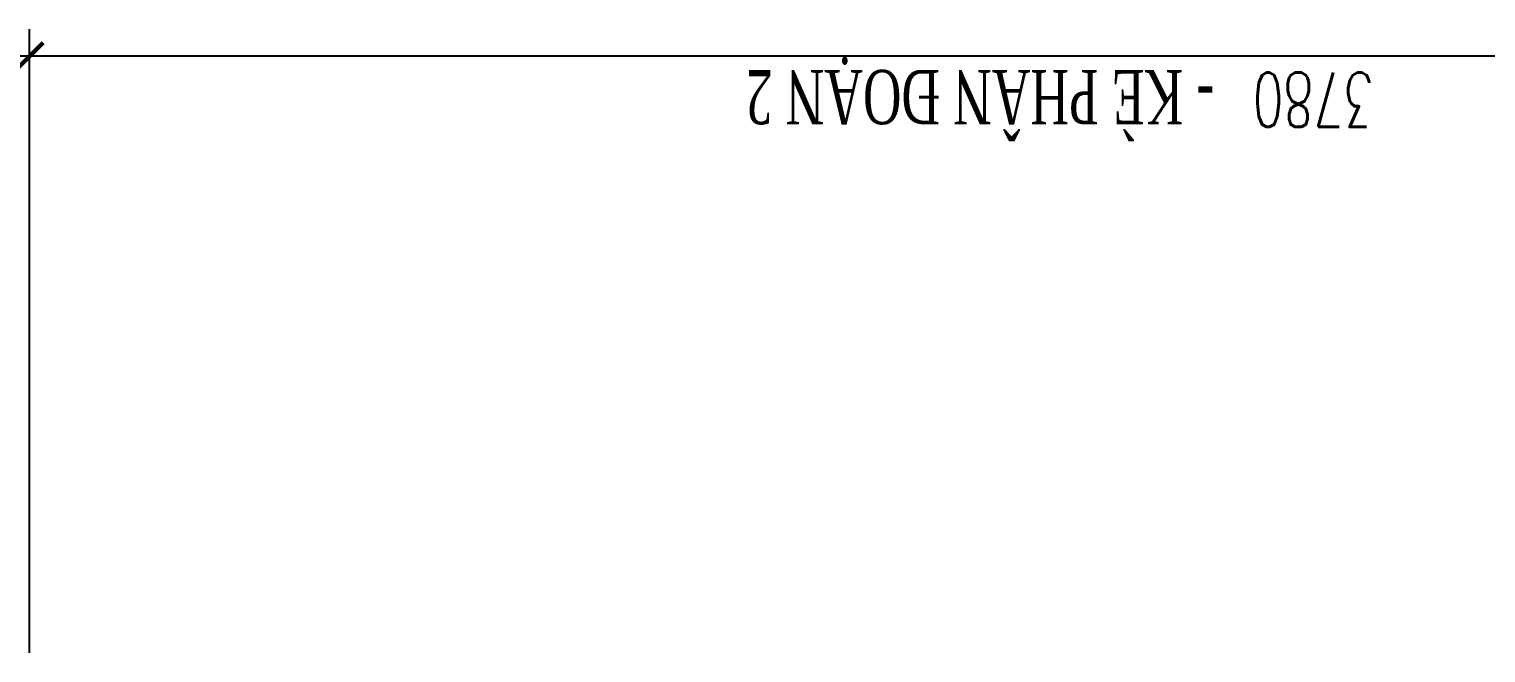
# Model space of a CAD drawing. Extents: x -57534 to 10615, y -13723 to 96319.
# Drawn here: x -13610 to -11465, y 51582 to 52500 of the extents above; entities that cross this region are included whole.
import ezdxf

# ---------------------------------------------------------------- set-up
doc = ezdxf.new("R2010")
doc.units = 0
doc.header["$LTSCALE"] = 5
doc.header["$MEASUREMENT"] = 0
doc.layers.get('0').update_dxf_attribs({"linetype": 'CONTINUOUS'})
doc.layers.get('DEFPOINTS').update_dxf_attribs({"linetype": 'CONTINUOUS'})
doc.layers.add('DIMENSION', color=4, linetype='CONTINUOUS')
doc.layers.add('TEXT', color=3, linetype='CONTINUOUS')
doc.styles.add('DIM', font='romans.shx', dxfattribs={"width": 0.65})
doc.styles.add('THUONG', font='vntimeh.shx', dxfattribs={"width": 0.65})
doc.dimstyles.new('400.Ph', dxfattribs={"dimscale": 400, "dimtxt": 0.2, "dimasz": 0.1, "dimexe": 0.1, "dimexo": 0.1, "dimgap": 0.06, "dimtad": 1, "dimdec": 0, "dimzin": 0, "dimdsep": 46, "dimtxsty": 'DIM', "dimblk": 'ARCHTICK', "dimcen": 0.15, "dimdle": 0.1, "dimclrd": 256, "dimclre": 7, "dimclrt": 6, "dimadec": 0, "dimazin": 0, "dimtfac": 1, "dimtdec": 0, "dimtix": 1, "dimtmove": 0, "dimatfit": 3, "dimfxl": 1, "dimtolj": 1, "dimtzin": 0, "dimarcsym": 0})

# ---------------------------------------------------------------- blocks, each defined once
blk = doc.blocks.new('_ArchTick')
at = {"color": 0, "linetype": 'ByBlock', "const_width": 0.15}
blk.add_lwpolyline([(-0.5, -0.5), (0.5, 0.5)], dxfattribs=at)
blk = doc.blocks.new('*D105')
at = {"layer": 'DEFPOINTS', "color": 0}
for p in [(-46789.0736231466, 9367.712557052277), (-46789.0736231466, 8449.45414627043), (-50569.07362314662, 8225.71393014802)]:
    blk.add_point(p, dxfattribs=at)
at = {"layer": 'DIMENSION', "color": 7, "lineweight": -2}
for p, q in [((-46789.0736231466, 9327.712557052278), (-46789.0736231466, 8409.45414627043)), ((-50569.07362314662, 8265.71393014802), (-50569.07362314662, 8489.45414627043))]:
    blk.add_line(p, q, dxfattribs=at)
at = {"layer": 'DIMENSION', "lineweight": -2}
blk.add_line((-50609.07362314662, 8449.45414627043), (-46749.0736231466, 8449.45414627043), dxfattribs=at)
at = {"layer": 'DIMENSION', "lineweight": -2, "xscale": 40, "yscale": 40, "zscale": 40, "rotation": 180}
blk.add_blockref('_ArchTick', (-50569.07362314662, 8449.45414627043), dxfattribs=at)
at = {"layer": 'DIMENSION', "lineweight": -2, "xscale": 40, "yscale": 40, "zscale": 40}
blk.add_blockref('_ArchTick', (-46789.0736231466, 8449.45414627043), dxfattribs=at)
at = {"layer": 'DIMENSION', "color": 6, "insert": (-48679.07362314661, 8513.45414627043), "char_height": 80, "attachment_point": 5, "style": 'DIM'}
blk.add_mtext('\\A1;3780', dxfattribs=at)
blk = doc.blocks.new('A$C7E87390C')
at = {"layer": 'TEXT', "style": 'THUONG', "width": 0.65}
blk.add_text('- KÌ ph©n ®o¹n 2', height=80, dxfattribs=at).set_placement((2804.690206409207, 2541.308767154939))
at = {"layer": 'DIMENSION'}
dim = blk.add_linear_dim(base=(4548.543298681877, 2521.114652450131), p1=(768.5432986818558, 2297.374436327722), p2=(4548.543298681877, 3439.373063231979), dimstyle='400.Ph', dxfattribs=at)
dim.commit()
dim.dimension.update_dxf_attribs({"geometry": '*D105', "text_midpoint": (2658.543298681863, 2521.114652450131), "dimtype": 128, "insert": (51337.61692182847, -5928.339493820298)})

msp = doc.modelspace()

# ---------------------------------------------------------------- block references
at = {"layer": 'DIMENSION', "ltscale": 5, "rotation": 180}
msp.add_blockref('A$C7E87390C', (-9060.53032447485, 54981.48124046116), dxfattribs=at)

doc.saveas('drawing.dxf')
